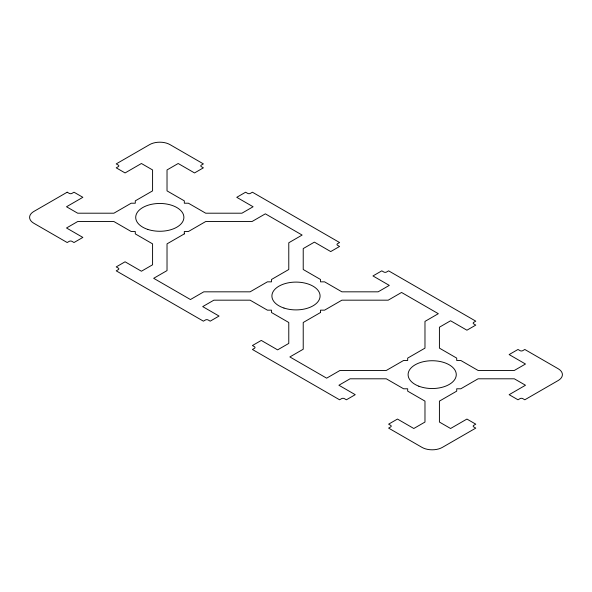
<?xml version="1.0" encoding="UTF-8"?>
<svg xmlns="http://www.w3.org/2000/svg" width="592" height="592" viewBox="0 0 592 592"><rect width="100%" height="100%" fill="white"/><g stroke="black" fill="none" stroke-linecap="round" stroke-linejoin="round"><path stroke-width="0.89" d="M67.192 192.208L33.825 211.47A14.445 8.34 0 0 0 33.825 223.265L67.192 242.528L69.234 241.351A1.924 1.11 0 0 1 71.958 241.351L74 242.528L82.858 237.422L66.511 227.987L77.678 221.541L113.908 221.541L131.202 231.524L135.287 231.524L135.287 233.884L152.581 243.867L152.581 264.787L141.421 271.232L125.075 261.797L116.224 266.903L118.267 268.087A1.924 1.11 0 0 1 118.267 269.656L116.224 270.84L203.389 321.16L205.431 319.983A1.924 1.11 0 0 1 208.155 319.983L210.197 321.16L219.047 316.054L202.708 306.612L213.867 300.174L250.105 300.174L267.399 310.156L271.484 310.156L271.484 312.509L288.778 322.499L288.778 343.419L277.611 349.865L261.272 340.43L252.414 345.536L254.464 346.72A1.924 1.11 0 0 1 254.464 348.288L252.414 349.472L339.586 399.792L341.628 398.616A1.924 1.11 0 0 1 344.352 398.616L346.394 399.792L355.244 394.686L338.905 385.244L350.064 378.799L386.302 378.799L403.596 388.789L407.681 388.789L407.681 391.142L424.975 401.124L424.975 422.052L413.808 428.497L397.469 419.062L388.611 424.168L390.653 425.352A1.924 1.11 0 0 1 390.653 426.921L388.611 428.105L421.978 447.367A14.445 8.34 0 0 0 442.409 447.367L475.776 428.105L473.733 426.921A1.924 1.11 0 0 1 473.733 425.352L475.776 424.168L466.925 419.062L450.579 428.497L439.419 422.052L439.419 401.124L456.713 391.142L456.713 388.789L460.798 388.789L478.092 378.799L514.322 378.799L525.489 385.244L509.142 394.686L518 399.792L520.042 398.616A1.924 1.11 0 0 1 522.766 398.616L524.808 399.792L558.175 380.53A14.445 8.34 0 0 0 558.175 368.735L524.808 349.472L522.766 350.649A1.924 1.11 0 0 1 520.042 350.649L518 349.472L509.142 354.578L525.489 364.013L514.322 370.459L478.092 370.459L460.798 360.476L456.713 360.476L456.713 358.116L439.419 348.133L439.419 327.213L450.579 320.768L466.925 330.203L475.776 325.097L473.733 323.913A1.924 1.11 0 0 1 473.733 322.344L475.776 321.16L388.611 270.84L386.569 272.017A1.924 1.11 0 0 1 383.845 272.017L381.803 270.84L372.953 275.946L389.292 285.388L378.133 291.826L341.895 291.826L324.601 281.844L320.516 281.844L320.516 279.491L303.222 269.501L303.222 248.581L314.389 242.135L330.728 251.57L339.586 246.464L337.536 245.28A1.924 1.11 0 0 1 337.536 243.712L339.586 242.528L252.414 192.208L250.372 193.384A1.924 1.11 0 0 1 247.648 193.384L245.606 192.208L236.756 197.314L253.095 206.756L241.936 213.201L205.698 213.201L188.404 203.211L184.319 203.211L184.319 200.858L167.025 190.876L167.025 169.948L178.192 163.503L194.531 172.938L203.389 167.832L201.347 166.648A1.924 1.11 0 0 1 201.347 165.079L203.389 163.895L170.022 144.633A14.445 8.34 0 0 0 149.591 144.633L116.224 163.895L118.267 165.079A1.924 1.11 0 0 1 118.267 166.648L116.224 167.832L125.075 172.938L141.421 163.503L152.581 169.948L152.581 190.876L135.287 200.858L135.287 203.211L131.202 203.211L113.908 213.201L77.678 213.201L66.511 206.756L82.858 197.314L74 192.208L71.958 193.384A1.924 1.11 0 0 1 69.234 193.384L67.192 192.208M184.319 233.884L167.025 243.867L167.025 270.596L153.676 278.307L190.446 299.537L203.803 291.826L250.105 291.826L267.399 281.844L271.484 281.844L271.484 279.491L288.778 269.501L288.778 242.772L302.127 235.061L265.357 213.83L252.007 221.541L205.698 221.541L188.404 231.524L184.319 231.524L184.319 233.884M320.516 312.509L303.222 322.499L303.222 349.228L289.873 356.939L326.643 378.17L339.993 370.459L386.302 370.459L403.596 360.476L407.681 360.476L407.681 358.116L424.975 348.133L424.975 321.404L438.324 313.693L401.554 292.463L388.197 300.174L341.895 300.174L324.601 310.156L320.516 310.156L320.516 312.509M147.763 229.407A24.08 13.897 0 0 0 183.883 217.368A24.08 13.897 0 0 0 147.763 205.328A24.08 13.897 0 0 0 147.763 229.407M283.96 308.04A24.08 13.897 0 0 0 320.08 296A24.08 13.897 0 0 0 283.96 283.96A24.08 13.897 0 0 0 283.96 308.04M418.818 386.191A24.08 13.897 0 0 0 456.217 375.543A24.08 13.897 0 0 0 421.548 362.163A24.08 13.897 0 0 0 418.818 386.191"/></g></svg>
